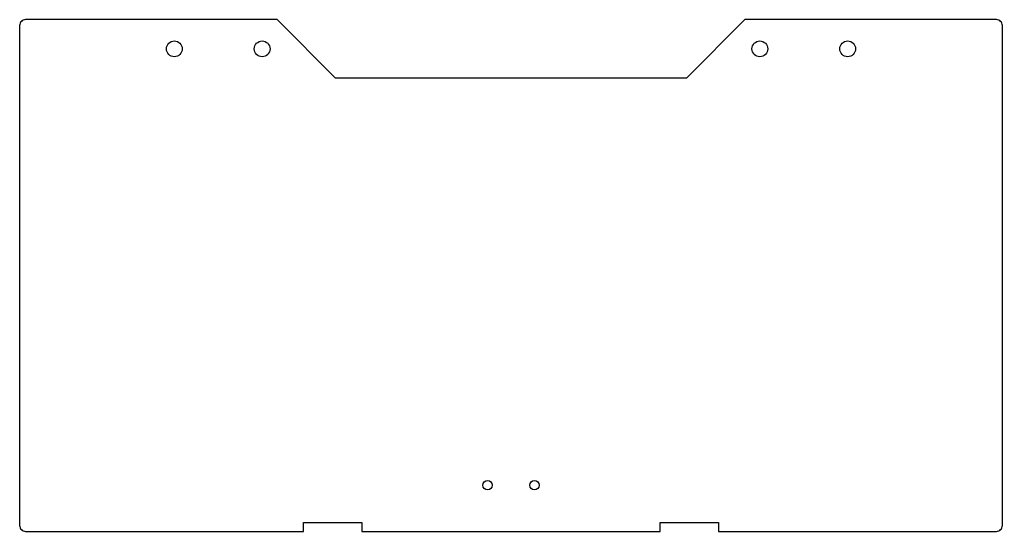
# Model space of a CAD drawing. Header units: millimetres. Extents: x 212 to 548, y 317 to 492.
import ezdxf

# ---------------------------------------------------------------- set-up
doc = ezdxf.new("R2010")
doc.units = ezdxf.units.MM
doc.layers.get('0').update_dxf_attribs({"linetype": 'CONTINUOUS'})

msp = doc.modelspace()

# ---------------------------------------------------------------- linework, layer by layer
msp.add_lwpolyline([(547.85, 318.88), (547.85, 489.88, 0.414214), (545.85, 491.88), (459.85, 491.88), (439.85, 471.88), (319.85, 471.88), (299.85, 491.88), (213.85, 491.88, 0.414214), (211.85, 489.88), (211.85, 318.88, 0.414214), (213.85, 316.88), (308.85, 316.88), (308.85, 319.88), (328.85, 319.88), (328.85, 316.88), (430.85, 316.88), (430.85, 319.88), (450.85, 319.88), (450.85, 316.88), (545.85, 316.88, 0.414214)], format="xyb", close=True)
for centre, radius in [((264.75, 481.88), 2.7), ((294.75, 481.88), 2.7), ((464.95, 481.88), 2.7), ((494.95, 481.88), 2.7), ((371.85, 332.67), 1.6), ((387.85, 332.67), 1.6)]:
    msp.add_circle(centre, radius)

doc.saveas('drawing.dxf')
